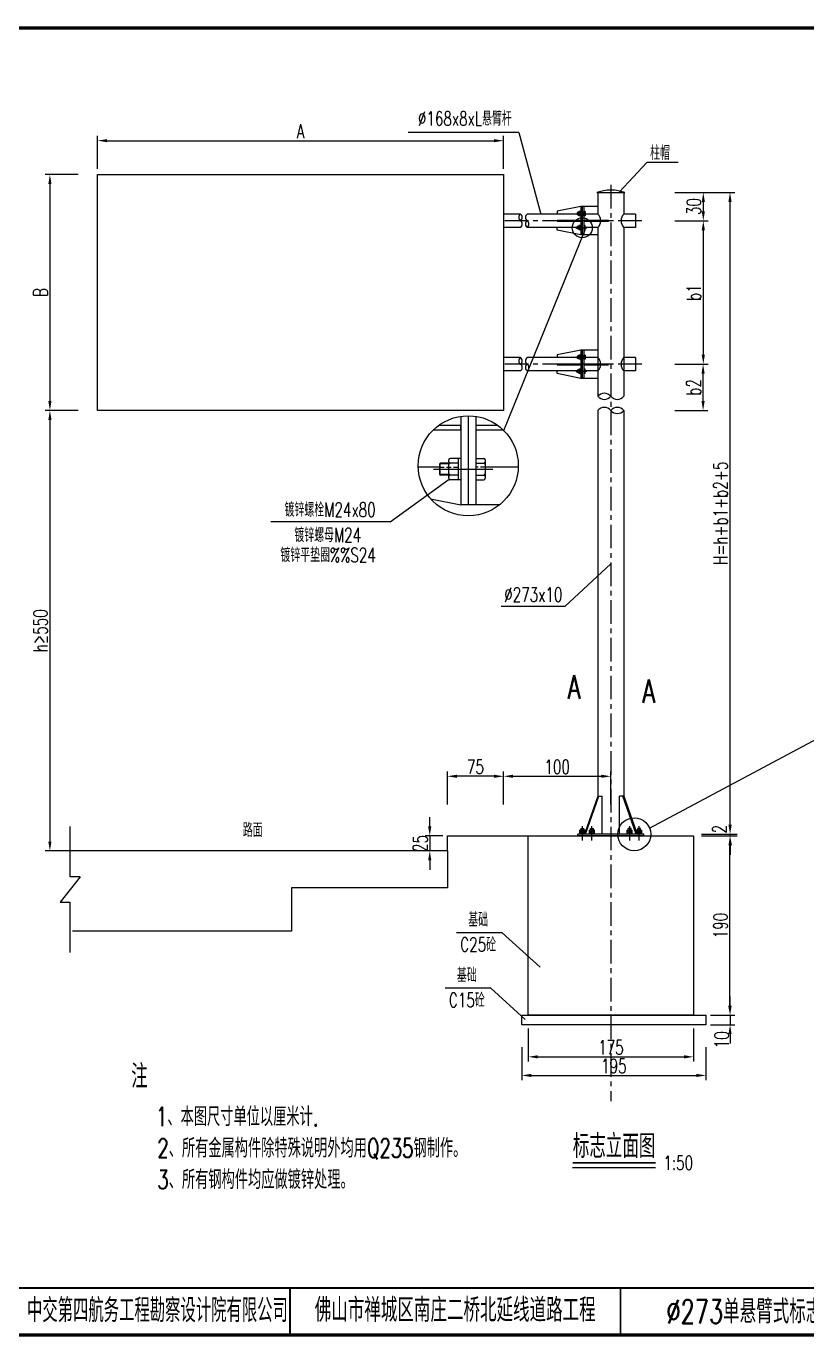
# Model space of a CAD drawing. Extents: x 4349 to 271026, y -15323 to -8945.
# Drawn here: x 4546.1 to 4711.4, y -12469.4 to -12191.7 of the extents above; entities that cross this region are included whole.
import ezdxf
from ezdxf.enums import TextEntityAlignment as Align

# ---------------------------------------------------------------- set-up
doc = ezdxf.new("R2010")
doc.units = 0
doc.header["$LTSCALE"] = 2
doc.header["$PDMODE"] = 32
doc.header["$PDSIZE"] = 0.3
doc.linetypes.add('CENTERX2', pattern=[4, 2.5, -0.5, 0.5, -0.5])
doc.linetypes.add('HIDDENX2', pattern=[0.75, 0.5, -0.25])
doc.layers.get('0').update_dxf_attribs({"linetype": 'CONTINUOUS'})
doc.layers.get('DEFPOINTS').update_dxf_attribs({"linetype": 'CONTINUOUS'})
for name, color, linetype in [('中线', 2, 'CENTERX2'), ('图框', 7, 'CONTINUOUS'), ('尺寸标注', 4, 'CONTINUOUS'), ('文字', 7, 'CONTINUOUS'), ('文字符号', 7, 'CONTINUOUS'), ('结构2', 7, 'CONTINUOUS'), ('结构3', 1, 'CONTINUOUS')]:
    doc.layers.add(name, color=color, linetype=linetype)
doc.styles.get("Standard").update_dxf_attribs({"font": 'simplex1.shx', "width": 0.7, "bigfont": 'hztxt.shx'})
doc.dimstyles.new('1：10', dxfattribs={"dimtxt": 3, "dimasz": 2, "dimexe": 1, "dimexo": 1, "dimgap": 0.5, "dimtad": 1, "dimrnd": 0.0095, "dimdsep": 46, "dimtxsty": 'Standard', "dimcen": 0.09, "dimclrd": 256, "dimclre": 256, "dimadec": 0, "dimazin": 0, "dimtfac": 1, "dimtix": 1, "dimtmove": 2, "dimatfit": 3, "dimfxl": 0, "dimtolj": 1, "dimtzin": 0, "dimarcsym": 0})
doc.dimstyles.new('比例：1：50（mm)', dxfattribs={"dimtxt": 3, "dimasz": 2, "dimexe": 1, "dimexo": 1, "dimgap": 0.5, "dimtad": 1, "dimlfac": 5, "dimrnd": 0.0095, "dimdsep": 46, "dimtxsty": 'Standard', "dimcen": 0.09, "dimclrd": 256, "dimclre": 256, "dimclrt": 256, "dimadec": 0, "dimazin": 0, "dimtfac": 1, "dimtix": 1, "dimtmove": 2, "dimatfit": 3, "dimfxl": 0, "dimtolj": 1, "dimtzin": 0, "dimarcsym": 0})

# ---------------------------------------------------------------- blocks, each defined once
blk = doc.blocks.new('series')
at = {"width": 0.75}
for tag, height, p in [('页码', 4, (-35, -19)), ('图名', 5, (-220, -282)), ('图号', 5, (-20, -282))]:
    blk.add_attdef(tag, text='', height=height, dxfattribs=at).set_placement(p, align=Align.MIDDLE_CENTER)
blk = doc.blocks.new('DIM')
at = {"color": 4}
blk.add_lwpolyline([(-1, -0.1, 0.2, 0, 0), (0, 0, 0, 0, 0)], format="xyseb", dxfattribs=at)
blk = doc.blocks.new('*D406')
at = {"layer": 'DEFPOINTS', "color": 0, "linetype": 'Continuous'}
for p in [(4562.22, -12273.1), (4551.08, -12366.44), (4562.22, -12366.44)]:
    blk.add_point(p, dxfattribs=at)
at = {"layer": '尺寸标注', "linetype": 'Continuous', "lineweight": -2}
for p, q in [((4557.08, -12273.1), (4550.08, -12273.1)), ((4551.08, -12275.1), (4551.08, -12364.44)), ((4557.08, -12366.44), (4550.08, -12366.44))]:
    blk.add_line(p, q, dxfattribs=at)
at = {"layer": '尺寸标注', "linetype": 'Continuous'}
for points in [[(4550.75, -12275.1), (4551.42, -12275.1), (4551.08, -12273.1)], [(4550.75, -12364.44), (4551.42, -12364.44), (4551.08, -12366.44)]]:
    blk.add_solid(points, dxfattribs=at)
at = {"layer": '尺寸标注', "linetype": 'Continuous', "insert": (4549.08, -12319.77), "char_height": 3, "attachment_point": 5, "rotation": 90}
blk.add_mtext('\\A1;h≥550', dxfattribs=at)
blk = doc.blocks.new('*D407')
at = {"layer": 'DEFPOINTS', "color": 0, "linetype": 'Continuous'}
for p in [(4672.63, -12226.9), (4676.45, -12232.9), (4689.48, -12232.9)]:
    blk.add_point(p, dxfattribs=at)
at = {"layer": '尺寸标注', "linetype": 'Continuous', "lineweight": -2}
for p, q in [((4683.48, -12226.9), (4690.48, -12226.9)), ((4689.48, -12228.9), (4689.48, -12230.9)), ((4683.48, -12232.9), (4690.48, -12232.9))]:
    blk.add_line(p, q, dxfattribs=at)
at = {"layer": '尺寸标注', "linetype": 'Continuous'}
for points in [[(4689.14, -12228.9), (4689.81, -12228.9), (4689.48, -12226.9)], [(4689.14, -12230.9), (4689.81, -12230.9), (4689.48, -12232.9)]]:
    blk.add_solid(points, dxfattribs=at)
at = {"layer": '尺寸标注', "linetype": 'Continuous', "insert": (4687.48, -12229.9), "char_height": 3, "attachment_point": 5, "rotation": 90}
blk.add_mtext('\\A1;30', dxfattribs=at)
blk = doc.blocks.new('*D408')
at = {"layer": 'DEFPOINTS', "color": 0, "linetype": 'Continuous'}
for p in [(4672.83, -12226.9), (4676.9, -12362.85), (4695.13, -12362.85)]:
    blk.add_point(p, dxfattribs=at)
at = {"layer": '尺寸标注', "linetype": 'Continuous', "lineweight": -2}
for p, q in [((4689.13, -12226.9), (4696.13, -12226.9)), ((4695.13, -12228.9), (4695.13, -12360.85)), ((4689.13, -12362.85), (4696.13, -12362.85))]:
    blk.add_line(p, q, dxfattribs=at)
at = {"layer": '尺寸标注', "linetype": 'Continuous'}
for points in [[(4694.8, -12228.9), (4695.47, -12228.9), (4695.13, -12226.9)], [(4694.8, -12360.85), (4695.47, -12360.85), (4695.13, -12362.85)]]:
    blk.add_solid(points, dxfattribs=at)
at = {"layer": '尺寸标注', "linetype": 'Continuous', "insert": (4693.13, -12294.87), "char_height": 3, "attachment_point": 5, "rotation": 90}
blk.add_mtext('\\A1;H=h+b1+b2+5', dxfattribs=at)
blk = doc.blocks.new('*D409')
at = {"layer": 'DEFPOINTS', "color": 0, "linetype": 'Continuous'}
for p in [(4687.4, -12363.25), (4695.13, -12363.25), (4690.03, -12401.25)]:
    blk.add_point(p, dxfattribs=at)
at = {"layer": '尺寸标注', "linetype": 'Continuous', "lineweight": -2}
for p, q in [((4689.13, -12363.25), (4696.13, -12363.25)), ((4695.13, -12399.25), (4695.13, -12365.25)), ((4691.03, -12401.25), (4696.13, -12401.25))]:
    blk.add_line(p, q, dxfattribs=at)
at = {"layer": '尺寸标注', "linetype": 'Continuous'}
for points in [[(4694.8, -12365.25), (4695.47, -12365.25), (4695.13, -12363.25)], [(4694.8, -12399.25), (4695.47, -12399.25), (4695.13, -12401.25)]]:
    blk.add_solid(points, dxfattribs=at)
at = {"layer": '尺寸标注', "linetype": 'Continuous', "insert": (4693.13, -12382.25), "char_height": 3, "attachment_point": 5, "rotation": 90}
blk.add_mtext('\\A1;190', dxfattribs=at)
blk = doc.blocks.new('*D410')
at = {"layer": 'DEFPOINTS', "color": 0, "linetype": 'Continuous'}
for p in [(4690.03, -12401.25), (4690.03, -12403.25), (4695.15, -12403.25)]:
    blk.add_point(p, dxfattribs=at)
at = {"layer": '尺寸标注', "linetype": 'Continuous', "lineweight": -2}
for p, q in [((4695.15, -12399.25), (4695.15, -12397.25)), ((4691.03, -12401.25), (4696.15, -12401.25)), ((4695.15, -12401.25), (4695.15, -12403.25)), ((4691.03, -12403.25), (4696.15, -12403.25)), ((4695.15, -12405.25), (4695.15, -12407.25))]:
    blk.add_line(p, q, dxfattribs=at)
at = {"layer": '尺寸标注', "linetype": 'Continuous'}
for points in [[(4694.81, -12399.25), (4695.48, -12399.25), (4695.15, -12401.25)], [(4694.81, -12405.25), (4695.48, -12405.25), (4695.15, -12403.25)]]:
    blk.add_solid(points, dxfattribs=at)
at = {"layer": '尺寸标注', "linetype": 'Continuous', "insert": (4693.37, -12406.44), "char_height": 3, "attachment_point": 5, "rotation": 90}
blk.add_mtext('\\A1;10', dxfattribs=at)
blk = doc.blocks.new('*D411')
at = {"layer": 'DEFPOINTS', "color": 0, "linetype": 'Continuous'}
for p in [(4652.4, -12401.25), (4687.4, -12401.25), (4687.4, -12410.06)]:
    blk.add_point(p, dxfattribs=at)
at = {"layer": '尺寸标注', "linetype": 'Continuous', "lineweight": -2}
for p, q in [((4652.4, -12404.06), (4652.4, -12411.06)), ((4687.4, -12404.06), (4687.4, -12411.06)), ((4654.4, -12410.06), (4685.4, -12410.06))]:
    blk.add_line(p, q, dxfattribs=at)
at = {"layer": '尺寸标注', "linetype": 'Continuous'}
for points in [[(4654.4, -12409.72), (4654.4, -12410.39), (4652.4, -12410.06)], [(4685.4, -12409.72), (4685.4, -12410.39), (4687.4, -12410.06)]]:
    blk.add_solid(points, dxfattribs=at)
at = {"layer": '尺寸标注', "linetype": 'Continuous', "insert": (4669.9, -12408.06), "char_height": 3, "attachment_point": 5}
blk.add_mtext('\\A1;175', dxfattribs=at)
blk = doc.blocks.new('*D412')
at = {"layer": 'DEFPOINTS', "color": 0, "linetype": 'Continuous'}
for p in [(4651.03, -12403.25), (4690.03, -12403.25), (4690.03, -12414)]:
    blk.add_point(p, dxfattribs=at)
at = {"layer": '尺寸标注', "linetype": 'Continuous', "lineweight": -2}
for p, q in [((4651.03, -12408), (4651.03, -12415)), ((4690.03, -12408), (4690.03, -12415)), ((4653.03, -12414), (4688.03, -12414))]:
    blk.add_line(p, q, dxfattribs=at)
at = {"layer": '尺寸标注', "linetype": 'Continuous'}
for points in [[(4653.03, -12413.66), (4653.03, -12414.33), (4651.03, -12414)], [(4688.03, -12413.66), (4688.03, -12414.33), (4690.03, -12414)]]:
    blk.add_solid(points, dxfattribs=at)
at = {"layer": '尺寸标注', "linetype": 'Continuous', "insert": (4670.53, -12412), "char_height": 3, "attachment_point": 5}
blk.add_mtext('\\A1;195', dxfattribs=at)
blk = doc.blocks.new('*D423')
at = {"layer": 'DEFPOINTS', "color": 0, "linetype": 'Continuous'}
for p in [(4561.17, -12223.1), (4551.08, -12273.1), (4561.17, -12273.1)]:
    blk.add_point(p, dxfattribs=at)
at = {"layer": '尺寸标注', "linetype": 'Continuous', "lineweight": -2}
for p, q in [((4557.08, -12223.1), (4550.08, -12223.1)), ((4551.08, -12225.1), (4551.08, -12271.1)), ((4557.08, -12273.1), (4550.08, -12273.1))]:
    blk.add_line(p, q, dxfattribs=at)
at = {"layer": '尺寸标注', "linetype": 'Continuous'}
for points in [[(4550.75, -12225.1), (4551.42, -12225.1), (4551.08, -12223.1)], [(4550.75, -12271.1), (4551.42, -12271.1), (4551.08, -12273.1)]]:
    blk.add_solid(points, dxfattribs=at)
at = {"layer": '尺寸标注', "color": 0, "linetype": 'Continuous', "insert": (4549.08, -12248.1), "char_height": 3, "attachment_point": 5, "rotation": 90}
blk.add_mtext('\\A1;B', dxfattribs=at)
blk = doc.blocks.new('*D424')
at = {"layer": 'DEFPOINTS', "color": 0, "linetype": 'Continuous'}
for p in [(4647.17, -12215.93), (4561.17, -12223.1), (4647.17, -12223.1)]:
    blk.add_point(p, dxfattribs=at)
at = {"layer": '尺寸标注', "linetype": 'Continuous', "lineweight": -2}
for p, q in [((4561.17, -12221.93), (4561.17, -12214.93)), ((4563.17, -12215.93), (4645.17, -12215.93)), ((4647.17, -12221.93), (4647.17, -12214.93))]:
    blk.add_line(p, q, dxfattribs=at)
at = {"layer": '尺寸标注', "linetype": 'Continuous'}
for points in [[(4563.17, -12215.6), (4563.17, -12216.26), (4561.17, -12215.93)], [(4645.17, -12215.6), (4645.17, -12216.26), (4647.17, -12215.93)]]:
    blk.add_solid(points, dxfattribs=at)
at = {"layer": '尺寸标注', "color": 0, "linetype": 'Continuous', "insert": (4604.17, -12213.93), "char_height": 3, "attachment_point": 5}
blk.add_mtext('\\A1;A', dxfattribs=at)
blk = doc.blocks.new('*D460')
at = {"layer": 'DEFPOINTS', "color": 0, "linetype": 'Continuous'}
for p in [(4675.13, -12263.3), (4689.43, -12263.3), (4647.17, -12273.1)]:
    blk.add_point(p, dxfattribs=at)
at = {"layer": '尺寸标注', "linetype": 'Continuous', "lineweight": -2}
for p, q in [((4683.43, -12263.3), (4690.43, -12263.3)), ((4689.43, -12271.1), (4689.43, -12265.3)), ((4683.43, -12273.1), (4690.43, -12273.1))]:
    blk.add_line(p, q, dxfattribs=at)
at = {"layer": '尺寸标注', "linetype": 'Continuous'}
for points in [[(4689.1, -12265.3), (4689.76, -12265.3), (4689.43, -12263.3)], [(4689.1, -12271.1), (4689.76, -12271.1), (4689.43, -12273.1)]]:
    blk.add_solid(points, dxfattribs=at)
at = {"layer": '尺寸标注', "color": 0, "linetype": 'Continuous', "insert": (4687.43, -12268.2), "char_height": 3, "attachment_point": 5, "rotation": 90}
blk.add_mtext('\\A1;b2', dxfattribs=at)
blk = doc.blocks.new('*D461')
at = {"layer": 'DEFPOINTS', "color": 0, "linetype": 'Continuous'}
for p in [(4676.45, -12232.9), (4676.45, -12263.3), (4689.48, -12263.3)]:
    blk.add_point(p, dxfattribs=at)
at = {"layer": '尺寸标注', "linetype": 'Continuous', "lineweight": -2}
for p, q in [((4683.48, -12232.9), (4690.48, -12232.9)), ((4689.48, -12234.9), (4689.48, -12261.3)), ((4683.48, -12263.3), (4690.48, -12263.3))]:
    blk.add_line(p, q, dxfattribs=at)
at = {"layer": '尺寸标注', "linetype": 'Continuous'}
for points in [[(4689.14, -12234.9), (4689.81, -12234.9), (4689.48, -12232.9)], [(4689.14, -12261.3), (4689.81, -12261.3), (4689.48, -12263.3)]]:
    blk.add_solid(points, dxfattribs=at)
at = {"layer": '尺寸标注', "color": 0, "linetype": 'Continuous', "insert": (4687.48, -12248.1), "char_height": 3, "attachment_point": 5, "rotation": 90}
blk.add_mtext('\\A1;b1', dxfattribs=at)
blk = doc.blocks.new('*D462')
at = {"layer": 'DEFPOINTS', "color": 0, "linetype": 'Continuous'}
for p in [(4669.9, -12350.61), (4647.17, -12363.25), (4669.9, -12363.25)]:
    blk.add_point(p, dxfattribs=at)
at = {"layer": '尺寸标注', "linetype": 'Continuous', "lineweight": -2}
for p, q in [((4647.17, -12356.61), (4647.17, -12349.61)), ((4649.17, -12350.61), (4667.9, -12350.61)), ((4669.9, -12356.61), (4669.9, -12349.61))]:
    blk.add_line(p, q, dxfattribs=at)
at = {"layer": '尺寸标注', "linetype": 'Continuous'}
for points in [[(4649.17, -12350.28), (4649.17, -12350.94), (4647.17, -12350.61)], [(4667.9, -12350.28), (4667.9, -12350.94), (4669.9, -12350.61)]]:
    blk.add_solid(points, dxfattribs=at)
at = {"layer": '尺寸标注', "color": 0, "linetype": 'Continuous', "insert": (4658.53, -12348.61), "char_height": 3, "attachment_point": 5}
blk.add_mtext('\\A1;100', dxfattribs=at)
blk = doc.blocks.new('*D463')
at = {"layer": 'DEFPOINTS', "color": 0, "linetype": 'Continuous'}
for p in [(4635.28, -12350.61), (4635.28, -12363.25), (4647.17, -12363.25)]:
    blk.add_point(p, dxfattribs=at)
at = {"layer": '尺寸标注', "linetype": 'Continuous', "lineweight": -2}
for p, q in [((4635.28, -12356.61), (4635.28, -12349.61)), ((4645.17, -12350.61), (4637.28, -12350.61)), ((4647.17, -12356.61), (4647.17, -12349.61))]:
    blk.add_line(p, q, dxfattribs=at)
at = {"layer": '尺寸标注', "linetype": 'Continuous'}
for points in [[(4637.28, -12350.28), (4637.28, -12350.94), (4635.28, -12350.61)], [(4645.17, -12350.28), (4645.17, -12350.94), (4647.17, -12350.61)]]:
    blk.add_solid(points, dxfattribs=at)
at = {"layer": '尺寸标注', "color": 0, "linetype": 'Continuous', "insert": (4641.22, -12348.61), "char_height": 3, "attachment_point": 5}
blk.add_mtext('\\A1;75', dxfattribs=at)
blk = doc.blocks.new('*D475')
at = {"layer": 'DEFPOINTS', "color": 0, "linetype": 'Continuous'}
for p in [(4689.13, -12362.85), (4695.17, -12362.85), (4689.13, -12363.25)]:
    blk.add_point(p, dxfattribs=at)
at = {"layer": '尺寸标注', "linetype": 'Continuous', "lineweight": -2}
for p, q in [((4695.17, -12360.85), (4695.17, -12358.85)), ((4690.13, -12362.85), (4696.17, -12362.85)), ((4695.17, -12363.25), (4695.17, -12362.85)), ((4690.13, -12363.25), (4696.17, -12363.25)), ((4695.17, -12365.25), (4695.17, -12367.25))]:
    blk.add_line(p, q, dxfattribs=at)
at = {"layer": '尺寸标注', "linetype": 'Continuous'}
for points in [[(4694.83, -12360.85), (4695.5, -12360.85), (4695.17, -12362.85)], [(4694.83, -12365.25), (4695.5, -12365.25), (4695.17, -12363.25)]]:
    blk.add_solid(points, dxfattribs=at)
at = {"layer": '尺寸标注', "color": 0, "linetype": 'Continuous', "insert": (4692.89, -12361.79), "char_height": 3, "attachment_point": 5, "rotation": 90}
blk.add_mtext('\\A1;2', dxfattribs=at)
blk = doc.blocks.new('*D476')
at = {"layer": 'DEFPOINTS', "color": 0, "linetype": 'Continuous'}
for p in [(4635.28, -12363.25), (4631.54, -12366.44), (4635.28, -12366.44)]:
    blk.add_point(p, dxfattribs=at)
at = {"layer": '尺寸标注', "linetype": 'Continuous', "lineweight": -2}
for p, q in [((4631.54, -12361.25), (4631.54, -12359.25)), ((4634.28, -12363.25), (4630.54, -12363.25)), ((4631.54, -12363.25), (4631.54, -12366.44)), ((4634.28, -12366.44), (4630.54, -12366.44)), ((4631.54, -12368.44), (4631.54, -12370.44))]:
    blk.add_line(p, q, dxfattribs=at)
at = {"layer": '尺寸标注', "linetype": 'Continuous'}
for points in [[(4631.2, -12361.25), (4631.87, -12361.25), (4631.54, -12363.25)], [(4631.2, -12368.44), (4631.87, -12368.44), (4631.54, -12366.44)]]:
    blk.add_solid(points, dxfattribs=at)
at = {"layer": '尺寸标注', "color": 0, "linetype": 'Continuous', "insert": (4629.54, -12364.84), "char_height": 3, "attachment_point": 5, "rotation": 90}
blk.add_mtext('\\A1;25', dxfattribs=at)

msp = doc.modelspace()

# ---------------------------------------------------------------- linework, layer by layer
for p, q in [((4663.35583, -12362.84554), (4663.35583, -12362.00554)), ((4664.43583, -12362.36554), (4663.35583, -12362.36554)), ((4663.59583, -12362.72554), (4663.59583, -12361.64554)), ((4664.19583, -12362.72554), (4664.19583, -12361.64554)), ((4664.43583, -12362.84554), (4664.43583, -12362.00554)), ((4665.35583, -12362.84554), (4665.35583, -12362.00554)), ((4666.43583, -12362.36554), (4665.35583, -12362.36554)), ((4665.59583, -12362.72554), (4665.59583, -12361.64554)), ((4666.19583, -12362.72554), (4666.19583, -12361.64554)), ((4666.43583, -12362.84554), (4666.43583, -12362.00554)), ((4673.35583, -12362.84554), (4673.35583, -12362.00554)), ((4673.35583, -12362.36554), (4674.43583, -12362.36554)), ((4673.59583, -12362.72554), (4673.59583, -12361.64554)), ((4674.19583, -12362.72554), (4674.19583, -12361.64554)), ((4674.43583, -12362.84554), (4674.43583, -12362.00554)), ((4675.35583, -12362.84554), (4675.35583, -12362.00554)), ((4675.35583, -12362.36554), (4676.43583, -12362.36554)), ((4675.59583, -12362.72554), (4675.59583, -12361.64554)), ((4676.19583, -12362.72554), (4676.19583, -12361.64554)), ((4676.43583, -12362.84554), (4676.43583, -12362.00554))]:
    msp.add_line(p, q)
at = {"layer": '中线'}
for p, q in [((4669.89583, -12225.29861), (4669.89583, -12419.48125)), ((4662.47817, -12231.41122), (4664.81461, -12231.41122)), ((4662.47817, -12231.41122), (4664.81461, -12231.41122)), ((4676.44583, -12232.89899), (4647.16583, -12232.89899)), ((4662.47817, -12234.38675), (4664.81461, -12234.38675)), ((4662.47817, -12234.38675), (4664.81461, -12234.38675)), ((4662.47817, -12261.81122), (4664.81461, -12261.81122)), ((4676.44583, -12263.29899), (4647.16583, -12263.29899)), ((4662.47817, -12264.78675), (4664.81461, -12264.78675)), ((4663.89583, -12364.19451), (4663.89583, -12361.14629)), ((4665.89583, -12364.19451), (4665.89583, -12361.14629)), ((4673.89583, -12364.19451), (4673.89583, -12361.14629)), ((4675.89583, -12364.19451), (4675.89583, -12361.14629))]:
    msp.add_line(p, q, dxfattribs=at)
at = {"layer": '图框'}
for points, const_width in [([(4916.92857, -12192.02657), (4536.92857, -12192.02657), (4536.92858, -12469.02657), (4916.92858, -12469.02657), (4916.92857, -12192.02657)], 0.7), ([(4536.92858, -12459.02657), (4916.92858, -12459.02657)], 0.4), ([(4601.92858, -12459.02657), (4601.92858, -12469.02657)], 0.4), ([(4671.92858, -12469.02657), (4671.92858, -12459.02657)], 0.4)]:
    msp.add_lwpolyline(points, dxfattribs=dict(at, const_width=const_width))
at = {"layer": '尺寸标注'}
for p, q in [((4693.62108, -12362.84554), (4696.6476, -12362.84554)), ((4695.1476, -12363.24554), (4695.1476, -12362.84554)), ((4696.12108, -12362.84554), (4696.6476, -12362.84554)), ((4693.62108, -12363.24554), (4696.6476, -12363.24554)), ((4695.1476, -12365.24554), (4695.1476, -12367.24554)), ((4644.4879, -12395.52257), (4651.77782, -12402.12326)), ((4695.1476, -12399.24554), (4695.1476, -12397.24554))]:
    msp.add_line(p, q, dxfattribs=at)
for centre, radius in [((4663.84583, -12234.38675), 2.11998), ((4674.85766, -12362.89878), 3.5)]:
    msp.add_circle(centre, radius, dxfattribs=at)
at = {"layer": '尺寸标注', "linetype": 'ByBlock'}
for centre, start, end in [((4668.53083, -12271.21548), 39.372349, 140.627651), ((4668.53083, -12268.97524), 219.372349, 320.627651), ((4671.26083, -12268.97524), 219.372349, 320.627651), ((4668.53083, -12274.21548), 39.372349, 140.627651), ((4671.26083, -12274.21548), 39.372349, 140.627651), ((4671.26083, -12271.97524), 219.372349, 320.627651)]:
    msp.add_arc(centre, 1.76576, start, end, dxfattribs=at)
at = {"layer": '文字'}
for p, q in [((4644.4879, -12395.52257), (4634.82418, -12395.52257)), ((4661.78809, -12433.51789), (4679.37182, -12433.51789))]:
    msp.add_line(p, q, dxfattribs=at)
for points in [[(4659.72719, -12332.52971, 0, 0.7, 0), (4659.72719, -12330.52971, 0, 0, 0), (4659.72719, -12328.02971, 0, 0, 0), (4664.52401, -12328.02971, 0, 0, 0)], [(4680.46629, -12332.52971, 0, 0.7, 0), (4680.46629, -12330.52971, 0, 0, 0), (4680.46629, -12328.02971, 0, 0, 0), (4675.66947, -12328.02971, 0, 0, 0)]]:
    msp.add_lwpolyline(points, format="xyseb", dxfattribs=at)
at = {"layer": '文字', "const_width": 0.4}
msp.add_lwpolyline([(4661.78809, -12432.51789), (4679.37182, -12432.51789)], dxfattribs=at)
at = {"layer": '文字符号'}
for p, q in [((4650.39624, -12214.18033), (4626.97308, -12214.18033)), ((4650.39624, -12214.18033), (4655.04099, -12231.49899)), ((4677.52857, -12220.58047), (4671.72121, -12226.76877)), ((4684.15195, -12220.58047), (4677.52857, -12220.58047)), ((4623.18293, -12296.69505), (4635.68228, -12287.68488)), ((4623.18293, -12296.69505), (4597.91192, -12296.69505)), ((4660.1666, -12314.60375), (4669.89583, -12305.6052)), ((4660.1666, -12314.60375), (4646.66938, -12314.60375)), ((4678.11598, -12361.62076), (4715.76415, -12341.48568)), ((4646.89124, -12383.76069), (4637.22753, -12383.76069)), ((4646.89124, -12383.76069), (4654.89169, -12391.04703))]:
    msp.add_line(p, q, dxfattribs=at)
at = {"layer": '结构2'}
for p, q in [((4663.42583, -12231.16122), (4662.72583, -12231.16122)), ((4662.72583, -12231.16122), (4662.72583, -12231.66122)), ((4663.42583, -12231.16122), (4662.72583, -12231.16122)), ((4662.72583, -12231.16122), (4662.72583, -12231.66122)), ((4663.42583, -12231.66122), (4662.72583, -12231.66122)), ((4663.42583, -12231.66122), (4662.72583, -12231.66122)), ((4663.52583, -12230.96122), (4663.12583, -12230.96122)), ((4663.12583, -12231.86122), (4663.12583, -12230.96122)), ((4663.52583, -12230.96122), (4663.12583, -12230.96122)), ((4663.12583, -12231.86122), (4663.12583, -12230.96122)), ((4663.52583, -12231.86122), (4663.12583, -12231.86122)), ((4663.52583, -12231.86122), (4663.12583, -12231.86122)), ((4663.42583, -12231.86122), (4663.42583, -12230.96122)), ((4663.42583, -12231.86122), (4663.42583, -12230.96122)), ((4663.52583, -12230.96122), (4663.52583, -12231.86122)), ((4663.52583, -12230.96122), (4663.52583, -12231.86122)), ((4664.16583, -12231.86122), (4664.16583, -12230.96122)), ((4664.46583, -12230.96122), (4664.16583, -12230.96122)), ((4664.16583, -12231.86122), (4664.16583, -12230.96122)), ((4664.46583, -12230.96122), (4664.16583, -12230.96122)), ((4664.16583, -12231.16122), (4664.46583, -12231.16122)), ((4664.16583, -12231.16122), (4664.46583, -12231.16122)), ((4664.16583, -12231.66122), (4664.46583, -12231.66122)), ((4664.16583, -12231.66122), (4664.46583, -12231.66122)), ((4664.46583, -12231.86122), (4664.16583, -12231.86122)), ((4664.46583, -12231.86122), (4664.16583, -12231.86122)), ((4664.46583, -12230.96122), (4664.46583, -12231.86122)), ((4664.46583, -12230.96122), (4664.46583, -12231.86122)), ((4647.24148, -12277.37311), (4664.46583, -12234.83675)), ((4662.72583, -12234.63675), (4662.72583, -12234.13675)), ((4663.42583, -12234.13675), (4662.72583, -12234.13675)), ((4662.72583, -12234.63675), (4662.72583, -12234.13675)), ((4663.42583, -12234.13675), (4662.72583, -12234.13675)), ((4663.42583, -12234.63675), (4662.72583, -12234.63675)), ((4663.42583, -12234.63675), (4662.72583, -12234.63675)), ((4663.12583, -12233.93675), (4663.12583, -12234.83675)), ((4663.52583, -12233.93675), (4663.12583, -12233.93675)), ((4663.12583, -12233.93675), (4663.12583, -12234.83675)), ((4663.52583, -12233.93675), (4663.12583, -12233.93675)), ((4663.52583, -12234.83675), (4663.12583, -12234.83675)), ((4663.52583, -12234.83675), (4663.12583, -12234.83675)), ((4663.42583, -12233.93675), (4663.42583, -12234.83675)), ((4663.42583, -12233.93675), (4663.42583, -12234.83675)), ((4663.52583, -12232.99899), (4663.52583, -12232.79899)), ((4663.52583, -12232.99899), (4663.52583, -12232.79899)), ((4663.52583, -12234.83675), (4663.52583, -12233.93675)), ((4663.52583, -12234.83675), (4663.52583, -12233.93675)), ((4664.46583, -12233.93675), (4664.16583, -12233.93675)), ((4664.16583, -12233.93675), (4664.16583, -12234.83675)), ((4664.46583, -12233.93675), (4664.16583, -12233.93675)), ((4664.16583, -12233.93675), (4664.16583, -12234.83675)), ((4664.16583, -12234.13675), (4664.46583, -12234.13675)), ((4664.16583, -12234.13675), (4664.46583, -12234.13675)), ((4664.16583, -12234.63675), (4664.46583, -12234.63675)), ((4664.16583, -12234.63675), (4664.46583, -12234.63675)), ((4664.46583, -12234.83675), (4664.16583, -12234.83675)), ((4664.46583, -12234.83675), (4664.16583, -12234.83675)), ((4664.46583, -12234.83675), (4664.46583, -12233.93675)), ((4664.46583, -12234.83675), (4664.46583, -12233.93675)), ((4662.72583, -12261.56122), (4662.72583, -12262.06122)), ((4663.42583, -12261.56122), (4662.72583, -12261.56122)), ((4663.42583, -12262.06122), (4662.72583, -12262.06122)), ((4663.12583, -12262.26122), (4663.12583, -12261.36122)), ((4663.52583, -12261.36122), (4663.12583, -12261.36122)), ((4663.52583, -12262.26122), (4663.12583, -12262.26122)), ((4663.42583, -12262.26122), (4663.42583, -12261.36122)), ((4663.52583, -12261.36122), (4663.52583, -12262.26122)), ((4663.52583, -12263.39899), (4663.52583, -12263.19899)), ((4664.46583, -12261.36122), (4664.16583, -12261.36122)), ((4664.16583, -12262.26122), (4664.16583, -12261.36122)), ((4664.16583, -12261.56122), (4664.46583, -12261.56122)), ((4664.16583, -12262.06122), (4664.46583, -12262.06122)), ((4664.46583, -12262.26122), (4664.16583, -12262.26122)), ((4664.46583, -12261.36122), (4664.46583, -12262.26122)), ((4663.42583, -12264.53675), (4662.72583, -12264.53675)), ((4662.72583, -12265.03675), (4662.72583, -12264.53675)), ((4663.42583, -12265.03675), (4662.72583, -12265.03675)), ((4663.52583, -12264.33675), (4663.12583, -12264.33675)), ((4663.12583, -12264.33675), (4663.12583, -12265.23675)), ((4663.52583, -12265.23675), (4663.12583, -12265.23675)), ((4663.42583, -12264.33675), (4663.42583, -12265.23675)), ((4663.52583, -12265.23675), (4663.52583, -12264.33675)), ((4664.16583, -12264.33675), (4664.16583, -12265.23675)), ((4664.46583, -12264.33675), (4664.16583, -12264.33675)), ((4664.16583, -12264.53675), (4664.46583, -12264.53675)), ((4664.16583, -12265.03675), (4664.46583, -12265.03675)), ((4664.46583, -12265.23675), (4664.16583, -12265.23675)), ((4664.46583, -12265.23675), (4664.46583, -12264.33675)), ((4638.09441, -12274.33775), (4638.09441, -12293.08392)), ((4639.69441, -12274.2163), (4639.69441, -12293.08392)), ((4639.69441, -12274.2163), (4639.69441, -12293.08392)), ((4641.29441, -12274.33775), (4641.29441, -12293.08392)), ((4633.54286, -12276.18392), (4638.09441, -12276.18392)), ((4638.09441, -12277.18392), (4638.09441, -12276.18392)), ((4638.09441, -12277.18392), (4638.09441, -12276.18392)), ((4641.29441, -12276.18392), (4645.84596, -12276.18392)), ((4632.33872, -12277.18392), (4638.09441, -12277.18392)), ((4641.29441, -12277.18392), (4647.05009, -12277.18392)), ((4633.59615, -12285.08392), (4629.0979, -12285.08392)), ((4650.29092, -12285.08392), (4643.29441, -12285.08392)), ((4632.34232, -12285.52275), (4644.86375, -12285.52275)), ((4631.73015, -12291.81107), (4638.09441, -12293.08392)), ((4639.69441, -12293.08392), (4638.09441, -12293.08392)), ((4646.32784, -12293.08392), (4639.69441, -12293.08392)), ((4555.38343, -12371.93914), (4555.38343, -12361.28482)), ((4664.43583, -12362.00554), (4663.35583, -12362.00554)), ((4664.43583, -12362.72554), (4663.35583, -12362.72554)), ((4663.59583, -12361.64554), (4664.19583, -12361.64554)), ((4666.43583, -12362.00554), (4665.35583, -12362.00554)), ((4666.43583, -12362.72554), (4665.35583, -12362.72554)), ((4665.59583, -12361.64554), (4666.19583, -12361.64554)), ((4673.35583, -12362.00554), (4674.43583, -12362.00554)), ((4673.35583, -12362.72554), (4674.43583, -12362.72554)), ((4674.19583, -12361.64554), (4673.59583, -12361.64554)), ((4675.35583, -12362.00554), (4676.43583, -12362.00554)), ((4675.35583, -12362.72554), (4676.43583, -12362.72554)), ((4676.19583, -12361.64554), (4675.59583, -12361.64554)), ((4635.27802, -12366.43887), (4635.27802, -12363.24554)), ((4635.27802, -12363.24554), (4662.52088, -12363.24554)), ((4557.51918, -12371.93914), (4553.24768, -12377.25799)), ((4557.51918, -12371.93914), (4555.38343, -12371.93914)), ((4553.24768, -12377.25799), (4555.38343, -12377.25799)), ((4555.38343, -12387.96909), (4555.38343, -12377.25799))]:
    msp.add_line(p, q, dxfattribs=at)
at = {"layer": '结构2', "linetype": 'HIDDENX2'}
for p, q in [((4633.59615, -12285.08392), (4638.09441, -12285.08392)), ((4643.29441, -12285.08392), (4641.29441, -12285.08392))]:
    msp.add_line(p, q, dxfattribs=at)
at = {"layer": '结构2'}
for points in [[(4652.39583, -12363.24554), (4687.39583, -12363.24554), (4687.39583, -12401.24554), (4652.39583, -12401.24554)], [(4651.03069, -12401.24554), (4690.03069, -12401.24554), (4690.03069, -12403.24554), (4651.03069, -12403.24554)]]:
    msp.add_lwpolyline(points, close=True, dxfattribs=at)
msp.add_circle((4639.69441, -12284.81619), 10.59989, dxfattribs=at)
for centre, start, end in [((4651.2359, -12232.19899), 124.1039905, 235.8960095), ((4650.28789, -12232.19899), 304.1039905, 55.8960095), ((4652.63368, -12232.19899), 124.1039905, 235.8960095), ((4650.28789, -12233.59899), 304.1039905, 55.8960095), ((4652.63368, -12233.59899), 124.1039905, 235.8960095), ((4651.68567, -12233.59899), 304.1039905, 55.8960095), ((4651.2359, -12262.59899), 124.1039905, 235.8960095), ((4650.28789, -12262.59899), 304.1039905, 55.8960095), ((4652.63368, -12262.59899), 124.1039905, 235.8960095), ((4650.28789, -12263.99899), 304.1039905, 55.8960095), ((4652.63368, -12263.99899), 124.1039905, 235.8960095), ((4651.68567, -12263.99899), 304.1039905, 55.8960095)]:
    msp.add_arc(centre, 0.84539, start, end, dxfattribs=at)
at = {"layer": '结构3'}
for p, q in [((4667.16583, -12226.89899), (4667.16583, -12231.49899)), ((4672.62583, -12226.89899), (4672.62583, -12231.49899)), ((4663.52583, -12229.89899), (4658.52583, -12230.89899)), ((4663.52583, -12229.89899), (4658.52583, -12230.89899)), ((4663.52583, -12229.89899), (4663.52583, -12235.89899)), ((4667.16583, -12229.89899), (4663.52583, -12229.89899)), ((4663.52583, -12229.89899), (4663.52583, -12235.89899)), ((4667.16583, -12229.89899), (4663.52583, -12229.89899)), ((4663.84583, -12229.89899), (4663.84583, -12235.89899)), ((4663.84583, -12229.89899), (4663.84583, -12235.89899)), ((4664.16583, -12229.89899), (4664.16583, -12235.89899)), ((4664.16583, -12229.89899), (4664.16583, -12235.89899)), ((4650.76189, -12231.49899), (4647.16583, -12231.49899)), ((4663.52583, -12231.49899), (4652.15968, -12231.49899)), ((4658.52583, -12230.89899), (4658.52583, -12231.49899)), ((4658.52583, -12230.89899), (4658.52583, -12231.49899)), ((4667.16583, -12231.49899), (4664.16583, -12231.49899)), ((4667.16583, -12231.49899), (4664.16583, -12231.49899)), ((4675.12583, -12231.49899), (4672.62583, -12231.49899)), ((4675.12583, -12231.49899), (4672.62583, -12231.49899)), ((4675.12583, -12231.49899), (4675.12583, -12234.29899)), ((4675.12583, -12231.49899), (4675.12583, -12234.29899)), ((4650.76189, -12234.29899), (4647.16583, -12234.29899)), ((4663.52583, -12234.29899), (4652.15968, -12234.29899)), ((4658.52583, -12232.79899), (4658.52583, -12232.99899)), ((4658.52583, -12232.79899), (4663.52583, -12232.79899)), ((4658.52583, -12232.79899), (4658.52583, -12232.99899)), ((4658.52583, -12232.79899), (4663.52583, -12232.79899)), ((4658.52583, -12232.99899), (4663.52583, -12232.99899)), ((4658.52583, -12232.99899), (4663.52583, -12232.99899)), ((4658.52583, -12234.89899), (4658.52583, -12234.29899)), ((4658.52583, -12234.89899), (4658.52583, -12234.29899)), ((4663.52583, -12235.89899), (4658.52583, -12234.89899)), ((4663.52583, -12235.89899), (4658.52583, -12234.89899)), ((4664.16583, -12232.79899), (4669.36583, -12232.79899)), ((4664.16583, -12232.79899), (4669.36583, -12232.79899)), ((4664.16583, -12232.99899), (4669.36583, -12232.99899)), ((4664.16583, -12232.99899), (4669.36583, -12232.99899)), ((4667.16583, -12234.29899), (4664.16583, -12234.29899)), ((4667.16583, -12234.29899), (4664.16583, -12234.29899)), ((4667.16583, -12234.29899), (4667.16583, -12270.09536)), ((4669.36583, -12232.99899), (4669.36583, -12232.79899)), ((4675.12583, -12234.29899), (4672.62583, -12234.29899)), ((4672.62583, -12234.29899), (4672.62583, -12270.09536)), ((4675.12583, -12234.29899), (4672.62583, -12234.29899)), ((4667.16583, -12235.89899), (4663.52583, -12235.89899)), ((4667.16583, -12235.89899), (4663.52583, -12235.89899)), ((4663.52583, -12260.29899), (4658.52583, -12261.29899)), ((4667.16583, -12260.29899), (4663.52583, -12260.29899)), ((4663.52583, -12260.29899), (4663.52583, -12266.29899)), ((4663.84583, -12260.29899), (4663.84583, -12266.29899)), ((4664.16583, -12260.29899), (4664.16583, -12266.29899)), ((4650.76189, -12261.89899), (4647.16583, -12261.89899)), ((4663.52583, -12261.89899), (4652.15968, -12261.89899)), ((4658.52583, -12261.29899), (4658.52583, -12261.89899)), ((4658.52583, -12263.19899), (4663.52583, -12263.19899)), ((4658.52583, -12263.19899), (4658.52583, -12263.39899)), ((4667.16583, -12261.89899), (4664.16583, -12261.89899)), ((4664.16583, -12263.19899), (4669.36583, -12263.19899)), ((4675.12583, -12261.89899), (4672.62583, -12261.89899)), ((4675.12583, -12261.89899), (4675.12583, -12264.69899)), ((4650.76189, -12264.69899), (4647.16583, -12264.69899)), ((4663.52583, -12264.69899), (4652.15968, -12264.69899)), ((4658.52583, -12263.39899), (4663.52583, -12263.39899)), ((4658.52583, -12265.29899), (4658.52583, -12264.69899)), ((4663.52583, -12266.29899), (4658.52583, -12265.29899)), ((4664.16583, -12263.39899), (4669.36583, -12263.39899)), ((4667.16583, -12264.69899), (4664.16583, -12264.69899)), ((4675.12583, -12264.69899), (4672.62583, -12264.69899)), ((4667.16583, -12266.29899), (4663.52583, -12266.29899)), ((4667.16583, -12273.09536), (4667.16583, -12354.84554)), ((4672.62583, -12273.09536), (4672.62583, -12354.84554)), ((4633.59441, -12284.47275), (4633.59441, -12286.57275)), ((4635.59441, -12284.37275), (4633.6212, -12284.37275)), ((4633.69441, -12284.29955), (4633.69441, -12286.74596)), ((4637.59441, -12284.27275), (4633.79441, -12284.27275)), ((4635.59441, -12287.47275), (4635.59441, -12283.57275)), ((4638.09441, -12283.27275), (4635.89441, -12283.27275)), ((4637.59441, -12284.27275), (4636.39441, -12284.27275)), ((4637.59441, -12287.77275), (4637.59441, -12283.27275)), ((4638.09441, -12283.27275), (4638.09441, -12287.77275)), ((4641.29441, -12283.27275), (4641.29441, -12287.77275)), ((4641.29441, -12283.27275), (4642.99441, -12283.27275)), ((4641.29441, -12284.27275), (4642.99441, -12284.27275)), ((4643.29441, -12283.57275), (4643.29441, -12287.47275)), ((4635.59441, -12286.67275), (4633.6212, -12286.67275)), ((4637.59441, -12286.77275), (4633.79441, -12286.77275)), ((4638.09441, -12287.77275), (4635.89441, -12287.77275)), ((4637.59441, -12286.77275), (4636.39441, -12286.77275)), ((4641.29441, -12286.77275), (4642.99441, -12286.77275)), ((4641.29441, -12287.77275), (4642.99441, -12287.77275)), ((4667.14571, -12354.84554), (4664.31728, -12362.84554)), ((4664.54356, -12362.84554), (4667.37199, -12354.84554)), ((4667.14571, -12354.84554), (4668.08188, -12354.84554)), ((4668.08188, -12362.84554), (4668.08188, -12354.84554)), ((4671.70977, -12362.84554), (4671.70977, -12354.84554)), ((4672.64594, -12354.84554), (4671.70977, -12354.84554)), ((4675.24809, -12362.84554), (4672.41966, -12354.84554)), ((4672.64594, -12354.84554), (4675.47437, -12362.84554)), ((4662.89583, -12363.24554), (4662.89583, -12362.84554)), ((4676.89583, -12362.84554), (4662.89583, -12362.84554)), ((4676.89583, -12363.24554), (4676.89583, -12362.84554)), ((4676.89583, -12363.24554), (4662.89583, -12363.24554)), ((4676.89583, -12363.24554), (4662.89583, -12363.24554)), ((4635.27802, -12366.43887), (4555.88331, -12366.43887))]:
    msp.add_line(p, q, dxfattribs=at)
msp.add_lwpolyline([(4647.16583, -12273.09899), (4561.16583, -12273.09899), (4561.16583, -12223.09899), (4647.16583, -12223.09899)], close=True, dxfattribs=at)
msp.add_lwpolyline([(4672.83416, -12226.89899), (4671.446, -12226.57513, 0.114748011), (4668.34565, -12226.57513), (4666.95749, -12226.89899)], format="xyb", close=True, dxfattribs=at)
msp.add_lwpolyline([(4635.27802, -12366.43887), (4635.27802, -12374.23887), (4602.27077, -12374.23887), (4602.27077, -12383.43887), (4555.88331, -12383.43887)], dxfattribs=at)
for centre, radius, start, end in [((4665.72554, -12232.89899), 2.00858, 2.8537244, 44.1874569), ((4665.72554, -12232.89899), 2.00858, 2.8537244, 44.1874569), ((4674.06611, -12232.89899), 2.00858, 135.8125431, 224.1874569), ((4674.06611, -12232.89899), 2.00858, 135.8125431, 224.1874569), ((4665.72554, -12232.89899), 2.00858, 315.8125431, 357.1462756), ((4665.72554, -12232.89899), 2.00858, 315.8125431, 357.1462756), ((4665.72554, -12263.29899), 2.00858, 2.8537244, 44.1874569), ((4674.06611, -12263.29899), 2.00858, 135.8125431, 224.1874569), ((4665.72554, -12263.29899), 2.00858, 315.8125431, 357.1462756), ((4633.79441, -12284.47275), 0.2, 90, 180), ((4635.89441, -12283.57275), 0.3, 90, 180), ((4635.89441, -12283.97275), 0.3, 180, 270), ((4635.89441, -12284.57275), 0.3, 90, 180), ((4642.99441, -12283.57275), 0.3, 0, 90), ((4642.99441, -12283.97275), 0.3, 270, 0), ((4642.99441, -12284.57275), 0.3, 0, 90), ((4633.79441, -12286.57275), 0.2, 180, 270), ((4635.89441, -12286.47275), 0.3, 180, 270), ((4635.89441, -12287.07275), 0.3, 90, 180), ((4635.89441, -12287.47275), 0.3, 180, 270), ((4642.99441, -12286.47275), 0.3, 270, 0), ((4642.99441, -12287.07275), 0.3, 0, 90), ((4642.99441, -12287.47275), 0.3, 270, 0)]:
    msp.add_arc(centre, radius, start, end, dxfattribs=at)

# ---------------------------------------------------------------- block references
at = {"layer": '图框'}
ref = msp.add_blockref('series', (4926.92858, -12182.02657), dxfattribs=at)
ref.add_attrib('页码', '第  3  页    共  4  页', dxfattribs={"layer": '0', "height": 4, "width": 0.7}).set_placement((4891.92857, -12201.02657), align=Align.MIDDLE_CENTER)
ref.add_attrib('图名', '%%C273单悬臂式标志一般构造图', dxfattribs={"layer": '0', "height": 5, "width": 0.7}).set_placement((4706.92858, -12464.02657), align=Align.MIDDLE_CENTER)
ref.add_attrib('图号', 'S2-13-9', dxfattribs={"layer": '0', "height": 5, "width": 0.65}).set_placement((4906.92858, -12464.02657), align=Align.MIDDLE_CENTER)
at = {"layer": '尺寸标注', "xscale": 2, "yscale": 2, "zscale": 2}
for p, rotation in [((4695.1476, -12363.24554), 90), ((4695.1476, -12363.24554), 90), ((4695.1476, -12401.24554), 270), ((4695.1476, -12401.24554), 270)]:
    msp.add_blockref('DIM', p, dxfattribs=dict(at, rotation=rotation))

# ---------------------------------------------------------------- texts
at = {"layer": '图框'}
for s, width, p in [('中交第四航务工程勘察设计院有限公司', 0.65, (4573.85942, -12463.77813)), ('佛山市禅城区南庄二桥北延线道路工程', 0.7, (4636.92858, -12463.71187))]:
    msp.add_text(s, height=5, dxfattribs=dict(at, width=width)).set_placement(p, align=Align.MIDDLE_CENTER)
at = {"layer": '文字', "width": 0.7}
for s, height, p in [('%%C168x8xL悬臂杆', 3, (4638.96805, -12211.24621)), ('柱帽', 3, (4680.30433, -12218.50859)), ('镀锌螺栓M24x80', 3, (4610.4285, -12294.12968)), ('镀锌螺母M24', 3, (4609.93614, -12299.49768)), ('镀锌平垫圈%%S24', 3, (4610.01382, -12303.72813)), ('%%C273x10', 3, (4653.46474, -12312.11605)), ('A', 5, (4662.13334, -12331.70234)), ('A', 5, (4677.96928, -12332.56909)), ('路面', 3, (4594.04448, -12362.00094)), ('基础', 3, (4641.79386, -12380.98259)), ('C25砼', 3, (4641.79386, -12386.26639)), ('基础', 3, (4639.39052, -12392.74447)), ('C15砼', 3, (4639.39052, -12398.02827)), ('标志立面图', 5, (4670.58376, -12428.99578)), ('1:50', 3, (4684.16183, -12432.52042))]:
    msp.add_text(s, height=height, dxfattribs=at).set_placement(p, align=Align.MIDDLE_CENTER)
at = {"layer": '文字', "linetype": 'Continuous', "width": 0.7}
for s, height, p in [('注', 5, (4568.31336, -12416.67797)), ('1、本图尺寸单位以厘米计.', 4, (4573.56111, -12424.72552))]:
    msp.add_text(s, height=height, dxfattribs=at).set_placement(p)
at = {"layer": '文字', "color": 7, "linetype": 'Continuous', "width": 0.7}
for s, p in [('2、所有金属构件除特殊说明外均用Q235钢制作。', (4573.84111, -12431.39218)), ('3、所有钢构件均应做镀锌处理。', (4573.84111, -12438.05885))]:
    msp.add_text(s, height=4, dxfattribs=at).set_placement(p)

# ---------------------------------------------------------------- dimensions: what is measured, and where the dimension line sits
at = {"layer": '尺寸标注', "linetype": 'Continuous'}
for base, p1, p2, text, picture, middle in [((4647.16583, -12215.92838), (4561.16583, -12223.09899), (4647.16583, -12223.09899), 'A', '*D424', (4604.16583, -12213.92838)), ((4635.27802, -12350.6116), (4647.16583, -12363.24554), (4635.27802, -12363.24554), '75', '*D463', (4641.22192, -12348.6116)), ((4669.89583, -12350.6116), (4647.16583, -12363.24554), (4669.89583, -12363.24554), '100', '*D462', (4658.53083, -12348.6116))]:
    dim = msp.add_linear_dim(base=base, p1=p1, p2=p2, text=text, dimstyle='1：10', dxfattribs=at)
    dim.commit()
    dim.dimension.update_dxf_attribs({"geometry": picture, "text_midpoint": middle})
for base, p1, p2, text, dimstyle, picture, middle in [((4551.08286, -12273.09899), (4561.16583, -12223.09899), (4561.16583, -12273.09899), 'B', '1：10', '*D423', (4549.08286, -12248.09899)), ((4695.13434, -12362.84554), (4672.83416, -12226.89899), (4676.89583, -12362.84554), 'H=h+b1+b2+5', '比例：1：50（mm)', '*D408', (4693.13434, -12294.87226)), ((4689.47558, -12263.29899), (4676.44583, -12232.89899), (4676.44583, -12263.29899), 'b1', '1：10', '*D461', (4687.47558, -12248.09899)), ((4689.43013, -12263.29899), (4647.16583, -12273.09899), (4675.12583, -12263.29899), 'b2', '1：10', '*D460', (4687.43013, -12268.19899)), ((4551.08286, -12366.43887), (4562.21912, -12273.09899), (4562.21912, -12366.43887), 'h≥550', '比例：1：50（mm)', '*D406', (4549.08286, -12319.76893)), ((4631.53765, -12366.43887), (4635.27802, -12363.24554), (4635.27802, -12366.43887), '25', '1：10', '*D476', (4629.53765, -12364.84221))]:
    dim = msp.add_linear_dim(base=base, p1=p1, p2=p2, angle=90, text=text, dimstyle=dimstyle, dxfattribs=at)
    dim.commit()
    dim.dimension.update_dxf_attribs({"geometry": picture, "text_midpoint": middle})
for base, p1, p2, picture, middle in [((4689.47558, -12232.89899), (4672.62583, -12226.89899), (4676.44583, -12232.89899), '*D407', (4687.47558, -12229.89899)), ((4695.13434, -12363.24554), (4690.03069, -12401.24554), (4687.39583, -12363.24554), '*D409', (4693.13434, -12382.24554))]:
    dim = msp.add_linear_dim(base=base, p1=p1, p2=p2, angle=90, dimstyle='比例：1：50（mm)', dxfattribs=at)
    dim.commit()
    dim.dimension.update_dxf_attribs({"geometry": picture, "text_midpoint": middle})
dim = msp.add_linear_dim(base=(4695.16749, -12362.84554), p1=(4689.13434, -12363.24554), p2=(4689.13434, -12362.84554), angle=90, text='2', dimstyle='1：10', dxfattribs=at)
dim.commit()
dim.dimension.update_dxf_attribs({"geometry": '*D475', "text_midpoint": (4692.89182, -12361.79383), "dimtype": 160})
dim = msp.add_linear_dim(base=(4695.1476, -12403.24554), p1=(4690.03069, -12401.24554), p2=(4690.03069, -12403.24554), angle=90, dimstyle='比例：1：50（mm)', dxfattribs=at)
dim.commit()
dim.dimension.update_dxf_attribs({"geometry": '*D410', "text_midpoint": (4693.37272, -12406.44203), "dimtype": 160})
for base, p1, p2, picture, middle in [((4687.39583, -12410.05696), (4652.39583, -12401.24554), (4687.39583, -12401.24554), '*D411', (4669.89583, -12408.05696)), ((4690.03069, -12413.99708), (4651.03069, -12403.24554), (4690.03069, -12403.24554), '*D412', (4670.53069, -12411.99708))]:
    dim = msp.add_linear_dim(base=base, p1=p1, p2=p2, dimstyle='比例：1：50（mm)', dxfattribs=at)
    dim.commit()
    dim.dimension.update_dxf_attribs({"geometry": picture, "text_midpoint": middle})

doc.saveas('drawing.dxf')
